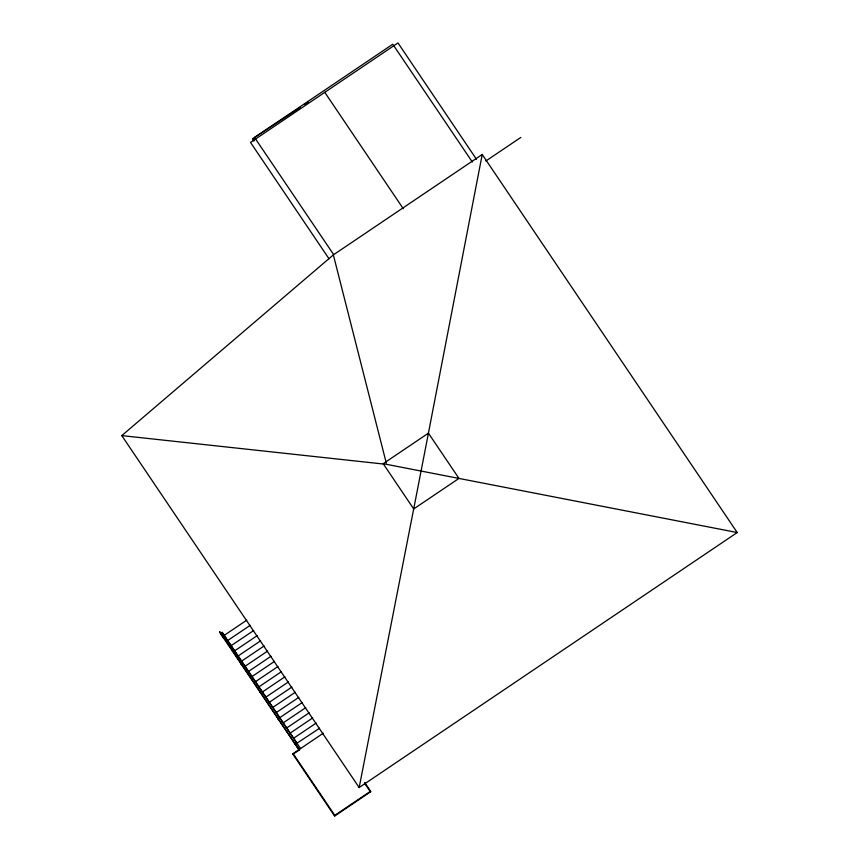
<?xml version="1.0" encoding="UTF-8"?>
<svg xmlns="http://www.w3.org/2000/svg" width="859" height="859" viewBox="0 0 859 859"><rect width="100%" height="100%" fill="white"/><g stroke="black" fill="none" stroke-linecap="round" stroke-linejoin="round"><path stroke-width="1.29" d="M428.254 433.999L482.221 154.48L333.356 254.887L121.785 435.61L359.159 787.542L737.215 532.537L482.21 154.48M413.705 508.936L428.437 433.161L383.178 463.688L413.705 508.936L458.964 478.42L428.437 433.172M359.169 787.542L413.845 508.131M485.829 161.02L520.833 137.419M219.893 631.698L299.157 750.1M297.074 743.422L222.127 632.364L220.484 633.48L223.759 638.334M220.763 633.888L220.903 633.19M224.167 635.402L246.705 620.198M227.646 640.546L250.184 625.341M231.114 645.678L253.684 630.538M234.614 650.875L257.152 635.671M238.083 656.018L260.621 640.814M241.562 661.162L264.1 645.957M240.982 663.857L241.669 663.986L240.992 663.846M245.03 666.305L267.568 651.101M248.498 671.448L271.036 656.244M251.966 676.581L274.504 661.387M255.434 681.724L277.972 666.52M258.903 686.867L281.441 671.663M259.912 691.892L260.599 692.032L259.923 691.892M262.382 692.01L284.92 676.806M265.85 697.154L288.388 681.949M269.318 702.286L291.856 687.093M272.786 707.429L295.324 692.225M276.254 712.573L298.792 697.368M279.723 717.716L302.261 702.512M283.202 722.859L305.74 707.655M286.67 727.992L309.208 712.798M290.138 733.135L312.676 717.931M222.127 632.374L293.606 738.278L316.144 723.074M294.326 742.885L295.968 741.768M319.612 728.217L295.292 744.291M323.338 733.189L292.694 753.858L334.645 816.05L370.852 791.622L364.882 782.764M292.973 754.266L299.598 749.8L295.689 744.012M334.366 815.642L370.583 791.214M254.522 137.483L300.199 107.407M304.655 104.476L307.994 102.275M121.785 435.61L383.941 464.085M383.189 463.688L737.215 532.537M219.475 631.977L298.889 749.649M476.466 159.28L397.996 42.95L250.517 142.422L328.986 258.752M472.353 162.061L392.767 44.228L252.471 138.868L253.963 141.091M324.777 92.343L403.247 208.673M254.543 137.461L333.378 254.178M253.104 138.439L254.296 140.253M364.463 783.043L370.444 791.901M293.606 738.278L300.543 748.565M293.112 753.579L335.053 815.771M333.356 254.887L386.282 463.076M278.37 718.339L278.23 719.037L278.37 718.339"/></g></svg>
